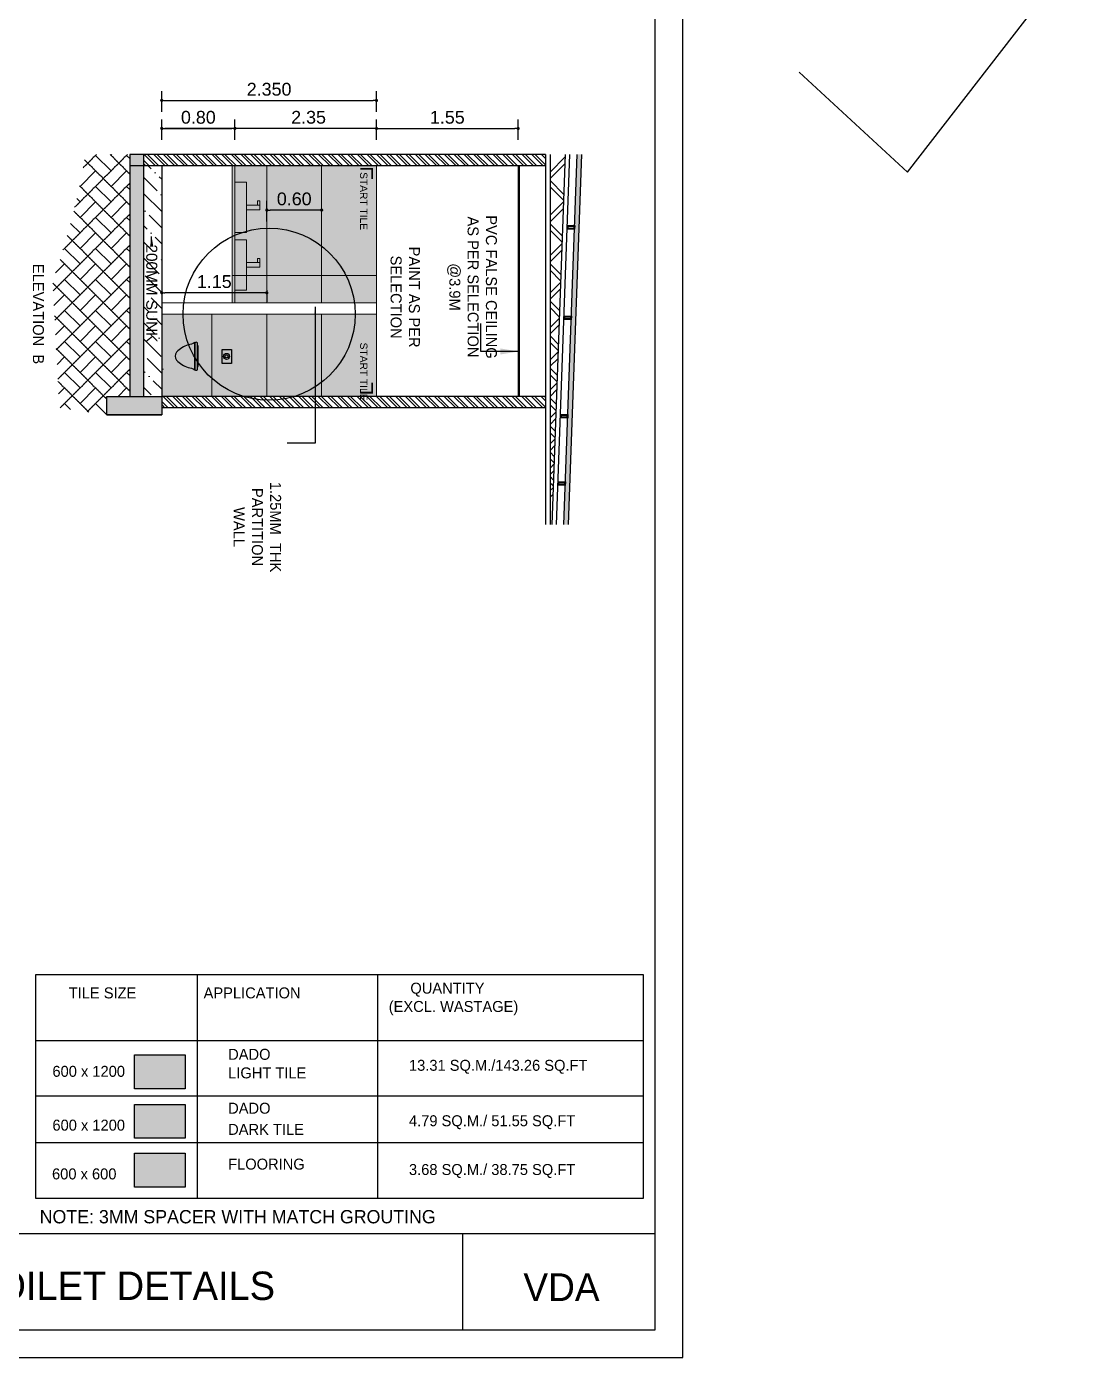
# Model space of a CAD drawing. Header units: metres. Extents: x 494 to 1845, y -666 to 1061.
# Drawn here: x 1407.7 to 1419.27, y 216.28 to 230.84 of the extents above; entities that cross this region are included whole.
import ezdxf
from ezdxf import colors
from ezdxf.entities.mleader import LeaderData, LeaderLine
from ezdxf.math import Vec2, Vec3

# ---------------------------------------------------------------- set-up
doc = ezdxf.new("R2010")
doc.units = ezdxf.units.M
doc.header["$MEASUREMENT"] = 0
doc.linetypes.add('1', pattern=[0])
doc.layers.get('Defpoints').update_dxf_attribs({"color": 12})
for name, color, linetype, lineweight in [('.', 7, 'Continuous', 5), ('01 WALL', 7, 'Continuous', 25), ('04 TEXT', 7, 'Continuous', 13), ('ARCHITECTURAL COMMENTS', 2, 'Continuous', 30), ('DIMENSION', 8, 'Continuous', 5), ('VDA-Col-slab', 1, 'Continuous', 30), ('VDA-ELEV LINES', 8, 'Continuous', 9), ('VDA-HATCH', 8, 'Continuous', 9), ('VDA-PLUMBING', 8, 'Continuous', 13), ('VDA-WALL', 250, 'Continuous', 25), ('VDA_DARK TILES', 8, 'Continuous', 9), ('VDA_LIGHT TILES', 254, 'Continuous', 5)]:
    doc.layers.add(name, color=color, linetype=linetype, lineweight=lineweight)
for name, color, linetype in [('10 HATCH', 253, 'Continuous'), ('Flooring', 250, 'Continuous'), ('PLINE', 7, '1'), ('PLUMBING', 7, 'Continuous'), ('SHEET', 7, 'Continuous'), ('TILES', 4, '1'), ('VDA DIMENSION', 8, 'Continuous'), ('VDA-TEXT', 250, '1'), ('VDA_CEILING', 250, 'Continuous'), ('VDA_ROOF', 250, 'Continuous')]:
    doc.layers.add(name, color=color, linetype=linetype)
doc.styles.add('0.2', font='arial.ttf', dxfattribs={"height": 0.2})
doc.styles.add('arial', font='arial.ttf', dxfattribs={"height": 0.3})
doc.styles.add('RS', font='GOTHIC.TTF')
doc.styles.get("Standard").update_dxf_attribs({"font": 'arial.ttf'})
doc.dimstyles.new('ISO-25', dxfattribs={"dimtxt": 1, "dimasz": 2.5, "dimexe": 1.25, "dimexo": 0.625, "dimtad": 1, "dimtxsty": 'Standard', "dimblk": 'ARCHTICK', "dimcen": 2.5, "dimadec": 0, "dimazin": 0, "dimtfac": 1, "dimtmove": 0, "dimatfit": 3, "dimfxl": 0, "dimarcsym": 0})
doc.dimstyles.new('SMALL-1', dxfattribs={"dimtxt": 0.16, "dimasz": 0.035, "dimexe": 0, "dimexo": 0.1, "dimgap": 0.05, "dimtad": 1, "dimzin": 0, "dimdsep": 46, "dimtxsty": 'RS', "dimblk": 'DOT', "dimcen": 2.5, "dimclrd": 256, "dimclre": 256, "dimclrt": 5, "dimadec": 0, "dimazin": 0, "dimtfac": 1, "dimtdec": 3, "dimtofl": 0, "dimtmove": 0, "dimatfit": 3, "dimfxl": 0, "dimtolj": 1, "dimtzin": 0, "dimarcsym": 0})

# ---------------------------------------------------------------- blocks, each defined once
blk = doc.blocks.new('PB')
at = {"layer": 'VDA-HATCH', "lineweight": 40}
h = blk.add_hatch(color=256, dxfattribs=at)
h.dxf.hatch_style = 1
h.paths.add_polyline_path([(1495.965108275279, 261.2150828525773), (1495.765108275279, 261.2150828525773), (1495.765108275279, 260.6150828525772), (1495.965108275279, 260.6150828525772)])
at = {"layer": 'VDA-Col-slab'}
blk.add_lwpolyline([(1495.765108275279, 261.2150828525773), (1495.965108275279, 261.2150828525773), (1495.965108275279, 260.6150828525772), (1495.765108275279, 260.6150828525772)], close=True, dxfattribs=at)
blk = doc.blocks.new('AERHGAERTH')
at = {"layer": 'VDA_ROOF'}
h = blk.add_hatch(color=8, dxfattribs=at)
h.dxf.hatch_style = 1
h.paths.add_polyline_path([(8205.521816257937, -3626.214929392141), (8205.601816257937, -3626.214929392141), (8205.601816257937, -3626.174929392141), (8205.521816257937, -3626.174929392141)])
h.paths.add_polyline_path([(8205.531816257937, -3626.20492939214), (8205.591816257936, -3626.20492939214), (8205.591816257936, -3626.184929392141), (8205.531816257937, -3626.184929392141)], flags=16)
for points in [[(8205.601816257937, -3626.214929392141), (8205.521816257937, -3626.214929392141), (8205.521816257937, -3626.174929392141), (8205.601816257937, -3626.174929392141)], [(8205.591816257936, -3626.20492939214), (8205.531816257937, -3626.20492939214), (8205.531816257937, -3626.184929392141), (8205.591816257936, -3626.184929392141)]]:
    blk.add_lwpolyline(points, close=True, dxfattribs=at)
blk = doc.blocks.new('_Dot')
at = {"color": 0, "linetype": 'ByBlock', "lineweight": -2}
blk.add_line((-0.5, 0), (-1, 0), dxfattribs=at)
at = {"color": 0, "linetype": 'ByBlock', "const_width": 0.5}
blk.add_lwpolyline([(-0.25, 0, 1), (0.25, 0, 1)], format="xyb", close=True, dxfattribs=at)
blk = doc.blocks.new('*D719')
at = {"layer": 'Defpoints', "color": 0}
for p in [(1409.181317438109, 229.7250925488574), (1409.181317438109, 229.3155798591974), (1411.531317438249, 229.3155798591974)]:
    blk.add_point(p, dxfattribs=at)
at = {"layer": 'VDA DIMENSION', "color": 253, "lineweight": -2}
for p, q in [((1409.181317438109, 229.6000925488574), (1409.181317438109, 229.8250925488574)), ((1411.531317438249, 229.6000925488574), (1411.531317438249, 229.8250925488574)), ((1411.496317438249, 229.7250925488574), (1409.216317438109, 229.7250925488574))]:
    blk.add_line(p, q, dxfattribs=at)
at = {"layer": 'VDA DIMENSION', "color": 253, "lineweight": -2, "xscale": 0.035, "yscale": 0.035, "zscale": 0.035, "rotation": 180}
blk.add_blockref('_Dot', (1409.181317438109, 229.7250925488574), dxfattribs=at)
at = {"layer": 'VDA DIMENSION', "color": 253, "lineweight": -2, "xscale": 0.035, "yscale": 0.035, "zscale": 0.035}
blk.add_blockref('_Dot', (1411.531317438249, 229.7250925488574), dxfattribs=at)
at = {"layer": 'VDA DIMENSION', "color": 5, "insert": (1410.788146913635, 229.8466205161153), "char_height": 0.14, "attachment_point": 5}
blk.add_mtext('\\A1;2.35', dxfattribs=at)
blk = doc.blocks.new('dddfdddd')
at = {"layer": 'PLUMBING', "color": 8, "ltscale": 5}
blk.add_lwpolyline([(53.4662392454749, 16.07239304735116), (53.61917292780532, 16.07239304735116), (53.61917292780532, 15.97043725902495), (53.4662392454749, 15.97043725902495)], close=True, dxfattribs=at)
for points in [[(53.68885408179159, 15.7019064460542), (53.39321612267196, 15.7019064460542, 0.3238234639129965), (53.39321612268287, 15.67163514917731), (53.68885408179159, 15.67163514917731, 0.3238234639130485)], [(53.6885540626925, 15.67163514917731), (53.39291610358015, 15.67163514917731, -0.0744724900696048), (53.41723038674974, 15.59935671473024, 0.1284307821244352), (53.49704772999286, 15.47327418593115, 0.3604393078214771), (53.58442243627434, 15.4716094446899, 0.1219287861961483), (53.66424792575054, 15.59940254104233, -0.0744270355815909)], [(53.64931967301237, 15.71043725899246), (53.43215049324209, 15.71043725899246, 0.3825196976614145), (53.42514036999165, 15.7019064460542), (53.65632979627372, 15.7019064460542, 0.3825196976614146)]]:
    blk.add_lwpolyline(points, format="xyb", close=True, dxfattribs=at)
for radius in [0.03282125573521591, 0.01759178347154972]:
    blk.add_circle((53.54289712638464, 16.01933926427845), radius, dxfattribs=at)
blk = doc.blocks.new('*D720')
at = {"layer": 'Defpoints', "color": 0}
for p in [(1410.331317438248, 228.8320825936804), (1410.931317438248, 228.8320825936806), (1410.331317438248, 228.5012141313824)]:
    blk.add_point(p, dxfattribs=at)
at = {"layer": 'VDA DIMENSION', "color": 253, "lineweight": -2}
for p, q in [((1410.331317438248, 228.7070825936804), (1410.331317438248, 228.9320825936804)), ((1410.896317438248, 228.8320825936804), (1410.366317438248, 228.8320825936804)), ((1410.931317438248, 228.9320825936806), (1410.931317438248, 228.9320825936806))]:
    blk.add_line(p, q, dxfattribs=at)
at = {"layer": 'VDA DIMENSION', "color": 253, "lineweight": -2, "xscale": 0.035, "yscale": 0.035, "zscale": 0.035, "rotation": 180}
blk.add_blockref('_Dot', (1410.331317438248, 228.8320825936804), dxfattribs=at)
at = {"layer": 'VDA DIMENSION', "color": 253, "lineweight": -2, "xscale": 0.035, "yscale": 0.035, "zscale": 0.035}
blk.add_blockref('_Dot', (1410.931317438248, 228.8320825936804), dxfattribs=at)
at = {"layer": 'VDA DIMENSION', "color": 5, "insert": (1410.631317438248, 228.9535628119615), "char_height": 0.14, "attachment_point": 5}
blk.add_mtext('\\A1;0.60', dxfattribs=at)
blk = doc.blocks.new('*D721')
at = {"layer": 'Defpoints', "color": 0}
for p in [(1409.181317438249, 228.5666648764968), (1409.181317438249, 227.927333450489), (1410.331317438248, 228.0541648764969)]:
    blk.add_point(p, dxfattribs=at)
at = {"layer": 'VDA DIMENSION', "color": 253, "lineweight": -2}
for p, q in [((1409.181317438249, 228.052333450489), (1409.181317438249, 227.827333450489)), ((1410.296317438248, 227.927333450489), (1409.216317438249, 227.927333450489)), ((1410.331317438248, 227.9541648764969), (1410.331317438248, 227.827333450489))]:
    blk.add_line(p, q, dxfattribs=at)
at = {"layer": 'VDA DIMENSION', "color": 253, "lineweight": -2, "xscale": 0.035, "yscale": 0.035, "zscale": 0.035, "rotation": 180}
blk.add_blockref('_Dot', (1409.181317438249, 227.927333450489), dxfattribs=at)
at = {"layer": 'VDA DIMENSION', "color": 253, "lineweight": -2, "xscale": 0.035, "yscale": 0.035, "zscale": 0.035}
blk.add_blockref('_Dot', (1410.331317438248, 227.927333450489), dxfattribs=at)
at = {"layer": 'VDA DIMENSION', "color": 5, "insert": (1409.756317438249, 228.04881366877), "char_height": 0.14, "attachment_point": 5}
blk.add_mtext('\\A1;1.15', dxfattribs=at)
blk = doc.blocks.new('*D735')
at = {"layer": 'Defpoints', "color": 0}
for p in [(1411.531317438249, 230.0322070679035), (1409.181317438249, 228.0161582599644), (1411.531317438249, 228.0541648764969)]:
    blk.add_point(p, dxfattribs=at)
at = {"layer": 'VDA DIMENSION', "color": 253, "lineweight": -2}
for p, q in [((1409.181317438249, 229.9072070679035), (1409.181317438249, 230.1322070679035)), ((1411.531317438249, 229.9072070679035), (1411.531317438249, 230.1322070679035)), ((1409.216317438249, 230.0322070679035), (1411.496317438249, 230.0322070679035))]:
    blk.add_line(p, q, dxfattribs=at)
at = {"layer": 'VDA DIMENSION', "color": 253, "lineweight": -2, "xscale": 0.035, "yscale": 0.035, "zscale": 0.035, "rotation": 180}
blk.add_blockref('_Dot', (1409.181317438249, 230.0322070679035), dxfattribs=at)
at = {"layer": 'VDA DIMENSION', "color": 253, "lineweight": -2, "xscale": 0.035, "yscale": 0.035, "zscale": 0.035}
blk.add_blockref('_Dot', (1411.531317438249, 230.0322070679035), dxfattribs=at)
at = {"layer": 'VDA DIMENSION', "color": 5, "insert": (1410.356317438249, 230.1537350351614), "char_height": 0.14, "attachment_point": 5}
blk.add_mtext('\\A1;2.350', dxfattribs=at)
blk = doc.blocks.new('*D737')
at = {"layer": 'Defpoints', "color": 0}
for p in [(1409.982263002607, 229.7250925488572), (1409.181317438109, 229.3155798591974), (1409.982263002607, 229.3155798591974)]:
    blk.add_point(p, dxfattribs=at)
at = {"layer": 'VDA DIMENSION', "color": 253, "lineweight": -2}
for p, q in [((1409.181317438109, 229.6000925488572), (1409.181317438109, 229.8250925488572)), ((1409.982263002607, 229.6000925488572), (1409.982263002607, 229.8250925488572)), ((1409.216317438109, 229.7250925488572), (1409.947263002607, 229.7250925488572))]:
    blk.add_line(p, q, dxfattribs=at)
at = {"layer": 'VDA DIMENSION', "color": 253, "lineweight": -2, "xscale": 0.035, "yscale": 0.035, "zscale": 0.035, "rotation": 180}
blk.add_blockref('_Dot', (1409.181317438109, 229.7250925488572), dxfattribs=at)
at = {"layer": 'VDA DIMENSION', "color": 253, "lineweight": -2, "xscale": 0.035, "yscale": 0.035, "zscale": 0.035}
blk.add_blockref('_Dot', (1409.982263002607, 229.7250925488572), dxfattribs=at)
at = {"layer": 'VDA DIMENSION', "color": 5, "insert": (1409.581790220358, 229.8465727671383), "char_height": 0.14, "attachment_point": 5}
blk.add_mtext('\\A1;0.80', dxfattribs=at)
blk = doc.blocks.new('*D771')
at = {"layer": 'Defpoints', "color": 0}
for p in [(1413.081317438249, 229.7250925488574), (1411.531317438249, 229.0935582309851), (1413.081317438249, 229.0935582309851)]:
    blk.add_point(p, dxfattribs=at)
at = {"layer": 'VDA DIMENSION', "color": 253, "lineweight": -2}
for p, q in [((1411.531317438249, 229.6000925488574), (1411.531317438249, 229.8250925488574)), ((1413.081317438249, 229.6000925488574), (1413.081317438249, 229.8250925488574)), ((1411.566317438249, 229.7250925488574), (1413.046317438249, 229.7250925488574))]:
    blk.add_line(p, q, dxfattribs=at)
at = {"layer": 'VDA DIMENSION', "color": 253, "lineweight": -2, "xscale": 0.035, "yscale": 0.035, "zscale": 0.035, "rotation": 180}
blk.add_blockref('_Dot', (1411.531317438249, 229.7250925488574), dxfattribs=at)
at = {"layer": 'VDA DIMENSION', "color": 253, "lineweight": -2, "xscale": 0.035, "yscale": 0.035, "zscale": 0.035}
blk.add_blockref('_Dot', (1413.081317438249, 229.7250925488574), dxfattribs=at)
at = {"layer": 'VDA DIMENSION', "color": 5, "insert": (1412.306317438249, 229.8465727671384), "char_height": 0.14, "attachment_point": 5}
blk.add_mtext('\\A1;1.55', dxfattribs=at)

msp = doc.modelspace()

# ---------------------------------------------------------------- hatches: boundary and pattern name
at = {"layer": '.', "true_color": 0xe3e3e3}
msp.add_hatch(color=254, dxfattribs=at).paths.add_polyline_path([(1408.881431119277, 218.5103701701244), (1409.437051923939, 218.5103701701244), (1409.437051923939, 218.1399563002722), (1408.881431119277, 218.1399563002722)])
at = {"layer": 'VDA-HATCH'}
h = msp.add_hatch(dxfattribs=at)
h.set_pattern_fill('2X2BRIKS', color=256, scale=0.03, angle=314.9999999999999)
h.set_pattern_definition([(314.9999999999999, (1408.032879153706, 238.5101853577198), (0.1697056274847715, 0.1697056274847714), [0.03, 0]), (314.9999999999999, (1408.117731967449, 238.5950381714624), (0.3394112549695428, -1.454806174475629e-16), [0.24, -0.24]), (44.99999999999999, (1408.032879153706, 238.5101853577198), (-0.1697056274847713, 0.1697056274847714), [0.03, 0]), (44.99999999999999, (1408.287437594934, 238.2556269164929), (1.721259700385666e-16, 0.3394112549695428), [0.24, -0.24])])
edge = h.paths.add_edge_path()
edge.add_line((1408.06139813496, 226.6677498937965), (1408.581317438249, 226.5927498937962))
edge.add_line((1408.581317438249, 226.5927498937962), (1408.581317438249, 226.7927498937965))
edge.add_line((1408.581317438249, 226.7927498937965), (1408.831317438249, 226.7927498937965))
edge.add_line((1408.831317438249, 226.7927498937965), (1408.831317438249, 227.4395676043623))
edge.add_line((1408.831317438249, 227.4395676043623), (1408.831317438249, 229.4405798591974))
edge.add_line((1408.831317438249, 229.4405798591974), (1408.34555452283, 229.4405798591974))
edge.add_arc((1400.374085139959, 230.759050168905), 8.079770298691736, 340.44055267047173, 350.6083804833136, ccw=False)
edge.add_line((1407.987609400359, 228.0540665430903), (1408.06139813496, 226.6677498937965))
at = {"layer": 'VDA-HATCH', "lineweight": 40}
h = msp.add_hatch(color=256, dxfattribs=at)
h.dxf.hatch_style = 1
h.paths.add_polyline_path([(1408.831317438249, 226.7927498937965), (1408.981317438249, 226.7927498937965), (1408.981317438249, 229.4405798591974), (1408.831317438249, 229.4405798591974)])
at = {"layer": 'VDA-HATCH', "lineweight": 0}
h = msp.add_hatch(dxfattribs=at)
h.set_pattern_fill('ANSI32', color=8, scale=0.2, angle=270)
h.set_pattern_definition([(315, (896.39895367839, 2162.502034038156), (0.05303300858899108, 0.05303300858899106), []), (315, (896.39895367839, 2162.466678699156), (0.05303300858899108, 0.05303300858899106), [])])
h.paths.add_polyline_path([(1408.981317438249, 229.4405798591974), (1413.381317438249, 229.4405798591974), (1413.381317438249, 229.3155798591974), (1408.981317438249, 229.3155798591974)])
h.paths.add_polyline_path([(1409.181317438249, 226.7927498937965), (1413.381317438249, 226.7927498937965), (1413.381317438249, 226.6672432772634), (1409.181317438249, 226.6682565103292)])
at = {"layer": 'VDA-HATCH'}
msp.add_hatch(color=8, dxfattribs=at).paths.add_polyline_path([(1413.632340159904, 225.3905798590881), (1413.778915266736, 229.4405798591974), (1413.728882532044, 229.4405798591974), (1413.582307425212, 225.3905798590881)])
h = msp.add_hatch(dxfattribs=at)
h.set_pattern_fill('ANSI36', color=43, angle=270)
h.set_pattern_definition([(315, (16583.48790135365, 41218.93930201505), (0.243067956032876, -0.0662912607362389), [0.3125, -0.0625, 0, -0.0625])])
h.paths.add_polyline_path([(1408.981317438249, 229.3155798591974), (1409.181317438249, 229.3155798591974), (1409.181317438248, 226.7927498937965), (1408.981317438249, 226.7927498937965)])
at = {"layer": 'VDA-HATCH', "true_color": 0x636466}
h = msp.add_hatch(color=251, dxfattribs=at)
h.dxf.hatch_style = 1
h.paths.add_polyline_path([(1408.881431119277, 219.0440547210774), (1409.437051923939, 219.0440547210774), (1409.437051923939, 218.6736408512252), (1408.881431119277, 218.6736408512252)])
at = {"layer": 'VDA_DARK TILES', "lineweight": 25, "true_color": 0x939598}
h = msp.add_hatch(color=252, dxfattribs=at)
h.dxf.hatch_style = 1
h.paths.add_polyline_path([(1411.53131743825, 229.3155798591974), (1410.931317438248, 229.3155798591974), (1410.931317438248, 227.8177498937961), (1411.531317438249, 227.8177498937961)])
h = msp.add_hatch(color=252, dxfattribs=at)
h.dxf.hatch_style = 1
h.paths.add_polyline_path([(1411.53131743825, 227.6927498937961), (1410.931317438248, 227.6927498937961), (1410.931317438248, 226.7927498937965), (1411.531317438249, 226.7927498937965)])
at = {"layer": 'VDA_LIGHT TILES', "lineweight": 25, "true_color": 0xbcbcbc}
h = msp.add_hatch(color=9, dxfattribs=at)
h.dxf.hatch_style = 1
h.paths.add_polyline_path([(1409.952263002579, 229.3155798591974), (1410.931317438248, 229.3155798591974), (1410.931317438248, 227.8177498937961), (1409.952263002579, 227.8177498937961)])
h = msp.add_hatch(color=9, dxfattribs=at)
h.dxf.hatch_style = 1
h.paths.add_polyline_path([(1409.181317438249, 226.7927498937965), (1410.931317438248, 226.7927498937965), (1410.931317438248, 227.6927498937961), (1409.181317438249, 227.6927498937961)])
at = {"layer": 'VDA_LIGHT TILES'}
h = msp.add_hatch(color=253, dxfattribs=at)
h.dxf.hatch_style = 1
h.paths.add_polyline_path([(1408.881431119277, 219.5862055110139), (1409.437051923881, 219.5862055110139), (1409.437051923881, 219.2157916411617), (1408.881431119277, 219.2157916411617)])

# ---------------------------------------------------------------- linework, layer by layer
at = {"layer": '01 WALL'}
for p, q in [((1398.260883910023, 217.6312838636222), (1414.581757086498, 217.6312838636222, -1.776001775254723)), ((1412.470820944276, 217.6312838636222), (1412.470820944276, 216.5770269271557, -1.776001775254723))]:
    msp.add_line(p, q, dxfattribs=at)
at = {"layer": '01 WALL', "color": 23, "const_width": 0.02}
for points in [[(1411.483362013586, 229.1739601947219), (1411.483362013586, 229.2830236118488), (1411.354569936748, 229.2830236118488)], [(1411.483362013586, 226.9434946734013), (1411.483362013586, 226.8344312562745), (1411.354569936748, 226.8344312562745)]]:
    msp.add_lwpolyline(points, dxfattribs=at)
at = {"layer": '10 HATCH', "color": 0}
msp.add_line((1407.800776272889, 218.6286339848912), (1414.454570944013, 218.6286339848912, -1.776001775254723), dxfattribs=at)
at = {"layer": 'ARCHITECTURAL COMMENTS'}
msp.add_lwpolyline([(1416.156201106628, 230.3414125296819), (1417.341230397272, 229.245260435836), (1419.266902994568, 231.7338219461888)], dxfattribs=at)
msp.add_circle((1410.356317438249, 227.6927498937961), 0.9416892920882127, dxfattribs=at)
at = {"layer": 'Flooring', "color": 0}
for p, q in [((1407.800776272889, 220.4639811544358), (1407.800776272889, 218.0202340754359, -1.776001775254723)), ((1409.570704799895, 220.4639811544358), (1409.570704799895, 218.0202340754359, -1.776001775254723)), ((1411.542545063356, 220.4639811544358), (1411.542545063394, 218.0202340754359, -1.776001775254723)), ((1407.800776272889, 219.7459609602257), (1414.454570944013, 219.7459609602257, -1.776001775254723)), ((1407.800776272889, 219.1375610507703), (1414.454570944013, 219.1375610507703, -1.776001775254723)), ((1407.800776272889, 218.0202340754359), (1414.454570944013, 218.0202340754359, -1.776001775254723))]:
    msp.add_line(p, q, dxfattribs=at)
msp.add_lwpolyline([(1414.454570944013, 218.0202340754359), (1414.454570944013, 220.4639811544358), (1407.800776272889, 220.4639811544358)], dxfattribs=at)
at = {"layer": 'PLINE'}
for points in [[(1408.881431119277, 219.5862055110139), (1409.437051923881, 219.5862055110139), (1409.437051923881, 219.2157916411617), (1408.881431119277, 219.2157916411617)], [(1408.881431119277, 219.0440547210774), (1409.437051923939, 219.0440547210774), (1409.437051923939, 218.6736408512252), (1408.881431119277, 218.6736408512252)], [(1408.881431119277, 218.5103701701244), (1409.437051923939, 218.5103701701244), (1409.437051923939, 218.1399563002722), (1408.881431119277, 218.1399563002722)]]:
    msp.add_lwpolyline(points, close=True, dxfattribs=at)
at = {"layer": 'SHEET'}
for points in [[(1414.882356584432, 240.2090723584805), (1397.960284412001, 240.2090723584805), (1397.960284412001, 216.2764274292211), (1414.882356584432, 216.2764274292211)], [(1414.581757086411, 239.9084728605458), (1398.260883910023, 239.9084728605458), (1398.260883910023, 216.5770269271557), (1414.581757086411, 216.5770269271557)]]:
    msp.add_lwpolyline(points, close=True, dxfattribs=at)
at = {"layer": 'TILES', "color": 163, "lineweight": 13, "true_color": 0x4873cb}
for p, q in [((1410.331317438248, 227.8177498937961), (1410.331317438248, 229.3155798591974, -1.776040133017369)), ((1410.931317438248, 227.8177498937961), (1410.931317438248, 229.3155798591974, -1.776040133017369)), ((1411.531317438249, 227.8177498937961), (1411.531317438249, 229.3155798591974, -1.776040133017369)), ((1411.531317438249, 228.1155798591971), (1409.952263002579, 228.1155798591971, -1.776078490780015)), ((1409.952263002579, 227.8177498937961), (1409.181317438249, 227.8177498937961, -1.776001775254723)), ((1409.731317438248, 226.7927498937965), (1409.731317438248, 227.6927498937961, -1.776015459088693)), ((1410.331317438248, 226.7927498937965), (1410.331317438248, 227.6927498937961, -1.776015459088693)), ((1410.931317438248, 226.7927498937965), (1410.931317438248, 227.6927498937961, -1.776015459088693)), ((1411.531317438249, 226.7927498937965), (1411.531317438249, 227.6927498937961, -1.776040133017369))]:
    msp.add_line(p, q, dxfattribs=at)
at = {"layer": 'VDA DIMENSION'}
msp.add_line((1413.381317438249, 229.3155798591974), (1409.181317438249, 229.3155798591974, -1.776001775254723), dxfattribs=at)
at = {"layer": 'VDA-Col-slab'}
for p, q in [((1408.831317438249, 229.4405798591974), (1408.831317438249, 226.7927498937965, -1.776001775254723)), ((1408.981317438249, 229.4405798591974), (1408.981317438249, 226.7927498937965, -1.776001775254723)), ((1408.581317438245, 226.5917366607309), (1409.181317438251, 226.5917366607309, -1.776001775254723))]:
    msp.add_line(p, q, dxfattribs=at)
at = {"layer": 'VDA-Col-slab', "color": 18, "lineweight": -3, "true_color": 0x000000}
msp.add_line((1409.181317438249, 229.3155798591974), (1409.181317438249, 226.7167366607313, -1.776001775254723), dxfattribs=at)
at = {"layer": 'VDA-ELEV LINES'}
msp.add_line((1413.381317438249, 225.3905798590881), (1413.381317438249, 228.4656548293664, -1.776001775254723), dxfattribs=at)
at = {"layer": 'VDA-PLUMBING'}
for p, q in [((1409.952263002579, 229.3155798591974), (1409.952263002579, 227.8177498937961, -1.986553757573529)), ((1409.982263002607, 229.3155798591974), (1409.982263002607, 227.8177498937961, -1.986553757573529)), ((1411.531317438249, 227.8177498937961), (1409.181317438249, 227.8177498937961, -1.776001775254723)), ((1411.531317438249, 227.8177498937961), (1411.531317438249, 227.6927498937961, -1.776040133017369)), ((1411.531317438249, 227.6927498937961), (1409.181317438249, 227.6927498937961, -1.775963417492076)), ((1409.199510048861, 227.0927498937967), (1409.181317438249, 227.0927498937967, -1.776001775254723))]:
    msp.add_line(p, q, dxfattribs=at)
for points in [[(1409.982263002607, 228.5858684992899), (1409.982263002607, 229.1358684992928), (1410.10795715993, 229.1358684992928), (1410.10795715993, 228.5858684992899)], [(1409.982263002607, 227.9572969585728), (1409.982263002607, 228.5072969585758), (1410.10795715993, 228.5072969585758), (1410.10795715993, 227.9572969585728)]]:
    msp.add_lwpolyline(points, close=True, dxfattribs=at)
for points in [[(1410.256084466183, 228.9325062997204), (1410.256084466183, 228.8357906352293), (1410.10795715993, 228.8357906352293)], [(1410.10795715993, 228.8859463633534), (1410.256084466183, 228.8859463633534)], [(1410.256084466183, 228.9325062997204), (1410.230607005364, 228.9325062997204), (1410.230607005364, 228.8859463633534)], [(1410.256084466183, 228.3039347590033), (1410.256084466183, 228.2072190945123), (1410.10795715993, 228.2072190945123)], [(1410.10795715993, 228.2573748226363), (1410.256084466183, 228.2573748226363)], [(1410.256084466183, 228.3039347590033), (1410.230607005364, 228.3039347590033), (1410.230607005364, 228.2573748226363)]]:
    msp.add_lwpolyline(points, dxfattribs=at)
at = {"layer": 'VDA-WALL', "color": 0, "lineweight": 30}
for p, q in [((1413.381317438249, 229.4405798591974), (1408.831317438249, 229.4405798591974, -1.776001775254723)), ((1413.381317438259, 226.7927498937965), (1409.181317438249, 226.7927498937965, -1.776001775254723)), ((1413.381317438259, 226.667749893796), (1409.181317438249, 226.6687631268618, -1.776001775254723))]:
    msp.add_line(p, q, dxfattribs=at)
at = {"layer": 'VDA-WALL'}
msp.add_line((1413.381317438249, 229.3155798591974), (1408.831317438249, 229.3155798591974, -1.776001775254723), dxfattribs=at)
at = {"layer": 'VDA_CEILING'}
for p, q in [((1413.081317438249, 229.3155637028956), (1413.081317438249, 226.7927498937965, -1.775963417492076)), ((1413.091317438249, 229.3155637028956), (1413.091317438249, 226.7927498937965, -1.775963417492076))]:
    msp.add_line(p, q, dxfattribs=at)
at = {"layer": 'VDA_ROOF'}
for p, q in [((1413.381317438249, 229.4405798591974), (1413.381317438249, 225.3905798590881, -1.776001775254723)), ((1413.431317438249, 229.4405798591974), (1413.431317438249, 225.3905798590881, -1.776001775254723)), ((1413.597850545447, 229.4144168258344), (1413.431317438249, 229.2478837186363, -1.776001775254723)), ((1413.452222315012, 225.3905798590881), (1413.598797421845, 229.4405798591974, -1.776001775254723)), ((1413.502255049705, 225.3905798590881), (1413.648830156537, 229.4405798591974, -1.776001775254723)), ((1413.582307425212, 225.3905798590881), (1413.728882532044, 229.4405798591974, -1.776001775254723)), ((1413.632340159904, 225.3905798590881), (1413.778915266736, 229.4405798591974, -1.776001775254723)), ((1413.595195332273, 229.3410509345417), (1413.431317438249, 229.1771730405175, -1.776001775254723)), ((1413.583003833449, 229.0041890259444), (1413.431317438249, 229.1558754211441, -1.776001775254723)), ((1413.580534099217, 228.9359480820576), (1413.431317438249, 229.0851647430258, -1.776001775254723)), ((1413.580105957075, 228.9241181355414), (1413.431317438249, 228.7753296167152, -1.776001775254723)), ((1413.577450743901, 228.8507522442487), (1413.431317438249, 228.7046189385964, -1.776001775254723)), ((1413.566498786784, 228.5481399706882), (1413.431317438249, 228.6833213192235, -1.776001775254723)), ((1413.564029052552, 228.4798990268013), (1413.431317438249, 228.6126106411043, -1.776001775254723)), ((1413.56360091041, 228.4680690802851), (1413.431317438249, 228.3357856081242, -1.776001775254723)), ((1413.560945697236, 228.3947031889924), (1413.431317438249, 228.2650749300055, -1.776001775254723)), ((1413.551146694095, 228.1239480547856), (1413.431317438249, 228.2437773106321, -1.776001775254723)), ((1413.548676959863, 228.0557071108992), (1413.431317438249, 228.1730666325133, -1.776001775254723)), ((1413.548248817721, 228.0438771643825), (1413.431317438249, 227.9269457849099, -1.776001775254723)), ((1413.545593604548, 227.9705112730903), (1413.431317438249, 227.8562351067916, -1.776001775254723)), ((1413.536867016206, 227.7293879094609), (1413.431317438249, 227.8349374874182, -1.776001775254723)), ((1413.534397281974, 227.6611469655745), (1413.431317438249, 227.7642268092995, -1.776001775254723)), ((1413.533969139832, 227.6493170190578), (1413.431317438249, 227.5466653174748, -1.776001775254723)), ((1413.531313926658, 227.5759511277651), (1413.431317438249, 227.4759546393561, -1.776001775254723)), ((1413.523584839974, 227.3623896182575), (1413.431317438249, 227.4546570199831, -1.776001775254723)), ((1413.521115105742, 227.2941486743707), (1413.431317438249, 227.3839463418639, -1.776001775254723)), ((1413.5206869636, 227.282318727854), (1413.431317438249, 227.1929492025033, -1.776001775254723)), ((1413.518031750426, 227.2089528365618), (1413.431317438249, 227.122238524384, -1.776001775254723)), ((1413.511230485288, 227.021027857972), (1413.431317438249, 227.1009409050111, -1.776001775254723)), ((1413.508760751055, 226.9527869140856), (1413.431317438249, 227.0302302268923, -1.776001775254723)), ((1413.508332608913, 226.940956967569), (1413.431317438249, 226.8639417969047, -1.776001775254723)), ((1413.50567739574, 226.8675910762763), (1413.431317438249, 226.7932311187855, -1.776001775254723)), ((1413.499739139513, 226.703511798149), (1413.431317438249, 226.7719334994126, -1.776001775254723)), ((1413.49726940528, 226.6352708542622), (1413.431317438249, 226.7012228212938, -1.776001775254723)), ((1413.496841263139, 226.6234409077455), (1413.431317438249, 226.5579170828555, -1.776001775254723)), ((1413.494186049965, 226.5500750164528), (1413.431317438249, 226.4872064047372, -1.776001775254723)), ((1413.489050517479, 226.4081757061335), (1413.431317438249, 226.4659087853638, -1.776001775254723)), ((1413.486580783247, 226.3399347622475), (1413.431317438249, 226.395198107245, -1.776001775254723)), ((1413.486152641105, 226.3281048157305), (1413.431317438249, 226.2732696128746, -1.776001775254723)), ((1413.483497427931, 226.2547389244377), (1413.431317438249, 226.2025589347558, -1.776001775254723)), ((1413.479108545213, 226.1334702084181), (1413.431317438249, 226.1812613153829, -1.776001775254723)), ((1413.476638810982, 226.0652292645313), (1413.431317438249, 226.1105506372641, -1.776001775254723)), ((1413.476210668839, 226.0533993180147), (1413.431317438249, 226.0085060874239, -1.776001775254723)), ((1413.473555455666, 225.9800334267224), (1413.431317438249, 225.9377954093051, -1.776001775254723)), ((1413.469861065772, 225.8779541624094), (1413.431317438249, 225.9164977899322, -1.776001775254723)), ((1413.46739133154, 225.8097132185225), (1413.431317438249, 225.8457871118134, -1.776001775254723)), ((1413.466963189398, 225.7978832720059), (1413.431317438249, 225.762237520857, -1.776001775254723)), ((1413.464307976224, 225.7245173807136), (1413.431317438249, 225.6915268427387, -1.776001775254723))]:
    msp.add_line(p, q, dxfattribs=at)

# ---------------------------------------------------------------- block references
at = {"color": 1, "rotation": 270}
msp.add_blockref('dddfdddd', (1393.870880179256, 280.7740575509951), dxfattribs=at)
at = {"layer": 'DIMENSION', "rotation": 270}
msp.add_blockref('PB', (1147.966234585672, 1722.557858169076), dxfattribs=at)
at = {"layer": 'VDA_ROOF'}
for p, rotation in [((9482.7020467894, -3691.955602632967), 177.9272910598068), ((9482.666189920958, -3692.946359786553), 177.9272910598786), ((9482.627230069269, -3694.022854881267), 177.9272910598169), ((9482.600596697532, -3694.758756239446), 177.9272910585094)]:
    msp.add_blockref('AERHGAERTH', p, dxfattribs=dict(at, rotation=rotation))

# ---------------------------------------------------------------- texts
at = {"layer": '04 TEXT', "attachment_point": 1}
for s, insert, char_height, width in [('{\\fCentury Gothic|b0|i0|c0|p34;\\C1; NOTE: 3MM SPACER WITH MATCH GROUTING}', (1407.791455137293, 217.8887120998575), 0.145478867558689, 7.522285936901898), ('{\\fCentury Gothic|b0|i0|c0|p34;RKH MANGALAM SALES OFFICE - LADIES TOILET DETAILS}', (1398.684624772431, 217.2155711413233), 0.3109205628553192, 17.19771481106676), ('{\\fCentury Gothic|b0|i0|c0|p34;VDA}', (1413.13862960532, 217.1963912794002), 0.3033297927749322, 16.77785226534115)]:
    msp.add_mtext(s, dxfattribs=dict(at, insert=insert, char_height=char_height, width=width))
at = {"layer": 'VDA-TEXT'}
for s, insert, char_height, width, attachment_point, rotation, style in [('\\pi0.12218;START TILE ', (1411.432318390691, 229.3692354704748), 0.08, 0.8767811770899495, 1, 270, 'arial'), ('{\\fCentury Gothic|b0|i0|c0|p34;ELEVATION  B}', (1407.891623974117, 227.6945290603042), 0.12, 2.20725404097398, 2, 269.9999999999998, '0.2'), ('START TILE ', (1411.432318390691, 226.7482193976484), 0.08, 0.8767811770899495, 3, 270, 'arial')]:
    msp.add_mtext(s, dxfattribs=dict(at, insert=insert, char_height=char_height, width=width, attachment_point=attachment_point, rotation=rotation, style=style))
at = {"layer": 'VDA-TEXT', "char_height": 0.12}
for s, insert, width, attachment_point, rotation in [('{\\fCentury Gothic|b0|i0|c0|p34;PVC FALSE CEILING }{\\fCentury Gothic|b0|i0|c0|p34;AS PER SELECTION }{\\fCentury Gothic|b0|i0|c0|p34;@3.9M}', (1412.848594678949, 227.9903566493367), 1.739419190417266, 2, 270), ('{\\fCentury Gothic|b0|i0|c0|p34;PAINT AS PER }{\\fCentury Gothic|b0|i0|c0|p34;SELECTION}', (1412.005971156276, 227.8794658534452), 1.33771175369111, 2, 270), ('{\\fCentury Gothic|b0|i0|c0|p34;1.25MM  THK}\\P{\\fCentury Gothic|b0|i0|c0|p34;PARTITION }\\P{\\fCentury Gothic|b0|i0|c0|p34;WALL}', (1410.48780104884, 225.363296233503), 2.259528730930015, 2, 270), ('{\\fCentury Gothic|b0|i0|c0|p34;600 x 1200}', (1408.779278563381, 219.3450780772972), 1.424926141955704, 9, 1.0658965624246837e-06), ('{\\fCentury Gothic|b0|i0|c0|p34;600 x 1200}', (1408.779278563381, 218.756283108206), 1.424926141955704, 9, 1.0658965624246837e-06), ('{\\fCentury Gothic|b0|i0|c0|p34;600 x 600}', (1408.685721799088, 218.222598557253), 1.424926141955704, 9, 1.0658965624246837e-06)]:
    msp.add_mtext(s, dxfattribs=dict(at, insert=insert, width=width, attachment_point=attachment_point, rotation=rotation))
at = {"layer": 'VDA-TEXT', "char_height": 0.12, "attachment_point": 1}
for s, insert, width in [('{\\fCentury Gothic|b0|i0|c0|p34;\\W5.30809;  \\W1;QUANTITY ^J\\W5.30809; \\W1;(EXCL. WASTAGE)}', (1411.428687303312, 220.3767288411646), 2.989172254792492), ('{\\fCentury Gothic|b0|i0|c0|p34;\\C0;TILE SIZE}', (1408.163647389324, 220.325206995537), 1.060908365519095), ('{\\fCentury Gothic|b0|i0|c0|p34;\\C0;APPLICATION}', (1409.639440680614, 220.325206995537), 1.903104382744059), ('{\\fCentury Gothic|b0|i0|c0|p34;DADO}', (1409.908047521086, 219.6530250624842), 0.8735550232016308), ('{\\fCentury Gothic|b0|i0|c0|p34;\\C256;LIGHT TILE}', (1409.908047521086, 219.4496590134632), 2.84263503881996), ('{\\fCentury Gothic|b0|i0|c0|p34;DADO}', (1409.908047521086, 219.0631752562655), 0.8735550232016308), ('{\\fCentury Gothic|b0|i0|c0|p34;\\C256;DARK TILE}', (1409.908047521086, 218.8314262244395), 2.84263503881996), ('{\\fCentury Gothic|b0|i0|c0|p34;FLOORING}', (1409.908047521086, 218.4515337198545), 0.8735550232016308)]:
    msp.add_mtext(s, dxfattribs=dict(at, insert=insert, width=width))
at = {"layer": 'VDA-TEXT', "color": 1, "char_height": 0.12, "width": 2.84263503881996, "attachment_point": 1}
for s, insert in [('\\pt8,10;{\\fCentury Gothic|b0|i0|c0|p34;13.31 SQ.M./143.26 SQ.FT}', (1411.886728675584, 219.5326365061974)), ('{\\fCentury Gothic|b0|i0|c0|p34;\\C0;4.79 SQ.M./ 51.55 SQ.FT}', (1411.886728675584, 218.9260122038177)), ('{\\fCentury Gothic|b0|i0|c0|p34;\\C0;3.68 SQ.M./ 38.75 SQ.FT}', (1411.886728675584, 218.3923276528647))]:
    msp.add_mtext(s, dxfattribs=dict(at, insert=insert))

# ---------------------------------------------------------------- dimensions: what is measured, and where the dimension line sits
at = {"layer": 'VDA DIMENSION'}
for base, p1, p2, override, picture, middle in [((1411.531317438249, 230.0322070679035, -1.776001775254723), (1409.181317438249, 228.0161582599644, -0.8880008876273613), (1411.531317438249, 228.0541648764969, -1.776040133017369), {"dimtxt": 0.14, "dimasz": 0.035, "dimexe": 0.1, "dimexo": 0.1, "dimgap": 0.05, "dimdec": 3, "dimzin": 1, "dimdsep": 46, "dimblk": 'Dot', "dimclrd": 253, "dimclre": 253, "dimclrt": 5, "dimfxl": 0.125, "dimfxlon": 1, "dimtolj": 1, "dimarcsym": 1}, '*D735', (1410.356317438249, 230.0322070679035, -1.776001775254723)), ((1409.181317438109, 229.7250925488574, -1.776040133017369), (1411.531317438249, 229.3155798591974, -1.776040133017369), (1409.181317438109, 229.3155798591974, -1.776040133017369), {"dimtxt": 0.14, "dimasz": 0.035, "dimexe": 0.1, "dimexo": 0.1, "dimgap": 0.05, "dimzin": 1, "dimdsep": 46, "dimblk": 'Dot', "dimclrd": 253, "dimclre": 253, "dimclrt": 5, "dimfxl": 0.125, "dimfxlon": 1, "dimtolj": 1, "dimarcsym": 1}, '*D719', (1410.788146913635, 229.7250925488574, -1.776040133017369))]:
    dim = msp.add_linear_dim(base=base, p1=p1, p2=p2, dimstyle='ISO-25', override=override, dxfattribs=at)
    dim.commit()
    dim.dimension.update_dxf_attribs({"geometry": picture, "text_midpoint": middle, "dimtype": 160})
for base, p1, p2, picture, middle in [((1409.982263002607, 229.7250925488572, -1.775963417492076), (1409.181317438109, 229.3155798591974, -1.776040133017369), (1409.982263002607, 229.3155798591974), '*D737', (1409.581790220358, 229.8465727671383, -1.775963417492076)), ((1413.081317438249, 229.7250925488574, -1.775963417492076), (1411.531317438249, 229.0935582309851, -1.776040133017369), (1413.081317438249, 229.0935582309851, -1.776040133017369), '*D771', (1412.306317438249, 229.8465727671384, -1.775963417492076)), ((1410.331317438248, 228.8320825936804, -1.776040133017369), (1410.931317438248, 228.8320825936806, -1.77603278179925), (1410.331317438248, 228.5012141313824, -1.776027751189135), '*D720', (1410.631317438248, 228.9535628119615, -1.776040133017369)), ((1409.181317438249, 227.927333450489, -1.776040133017369), (1410.331317438248, 228.0541648764969, -1.776020954136045), (1409.181317438249, 228.5666648764968, -1.776040133017369), '*D721', (1409.756317438249, 228.04881366877, -1.776040133017369))]:
    dim = msp.add_linear_dim(base=base, p1=p1, p2=p2, dimstyle='ISO-25', override={"dimtxt": 0.14, "dimasz": 0.035, "dimexe": 0.1, "dimexo": 0.1, "dimgap": 0.05, "dimzin": 1, "dimdsep": 46, "dimblk": 'Dot', "dimclrd": 253, "dimclre": 253, "dimclrt": 5, "dimfxl": 0.125, "dimfxlon": 1, "dimtolj": 1, "dimarcsym": 1}, dxfattribs=at)
    dim.commit()
    dim.dimension.update_dxf_attribs({"geometry": picture, "text_midpoint": middle})

# ---------------------------------------------------------------- leaders
at = {"layer": 'VDA-TEXT'}
for points in [[(1410.859276506172, 227.7721078211472, -1.775963417492076), (1410.859276506172, 226.2811319048535, -1.775963417492076), (1410.553093182299, 226.2811319048535, -1.775963417492076)], [(1413.087672627271, 227.2846084386924, -1.775892036770685), (1412.671830890969, 227.2846084386924, -1.775892036770685), (1412.671830890969, 227.5907917625649, -1.775892036770685)]]:
    msp.add_leader(points, dimstyle='SMALL-1', override={"dimasz": 0.2, "dimtad": 0, "dimclrd": 8, "dimfxl": 0}, dxfattribs=at)
ml = msp.add_multileader_mtext('Standard', dxfattribs=at)
ml.set_content('200MM SUNK', color=256)
ml.set_leader_properties()
ml.build(insert=Vec2(0, 0))
ml.multileader.update_dxf_attribs({"dogleg_length": 0.36, "arrow_head_size": 0.11})
ctx = ml.context
ctx.base_point, ctx.char_height, ctx.arrow_head_size, ctx.landing_gap_size, ctx.plane_origin, ctx.plane_x_axis, ctx.plane_y_axis = Vec3(1409.071059656353, 228.5430354372543, -1.776040133017369), 0.12, 0.11, 0.09, Vec3(1409.095033519387, 232.2812891889599, -1.776040133017369), Vec3(-6.123233995736766e-17, -1), Vec3(1, -6.123233995736766e-17)
ctx.text_align_type = 1
notes = []
notes.append((ctx, [(0, (1, 1, 0), (1409.071059656353, 228.5430354372544, -1.776040133017369), (-6.123233995736766e-17, -1), 9.980904991380157e-14, [(0, [(1409.071059656353, 228.5430354372545, -1.776040133017369)], 0, [])])]))
ctx.mtext.insert, ctx.mtext.text_direction, ctx.mtext.rotation, ctx.mtext.alignment, ctx.mtext.flow_direction = Vec3(1409.132082848713, 227.9199931453034, -1.776040133017369), Vec3(-6.123233995736766e-17, -1), 4.71238898038469, 2, 5
for ctx, leaders in notes:
    for number, flags, end, landing, length, lines in leaders:
        leader = LeaderData()
        leader.index, (leader.has_last_leader_line, leader.has_dogleg_vector, leader.attachment_direction) = number, flags
        leader.last_leader_point, leader.dogleg_vector, leader.dogleg_length = Vec3(end), Vec3(landing), length
        for number, points, colour, breaks in lines:
            line = LeaderLine()
            line.index, line.vertices, line.color, line.breaks = number, Vec3.list(points), colors.encode_raw_color(colour), breaks
            leader.lines.append(line)
        ctx.leaders.append(leader)

doc.saveas('drawing.dxf')
